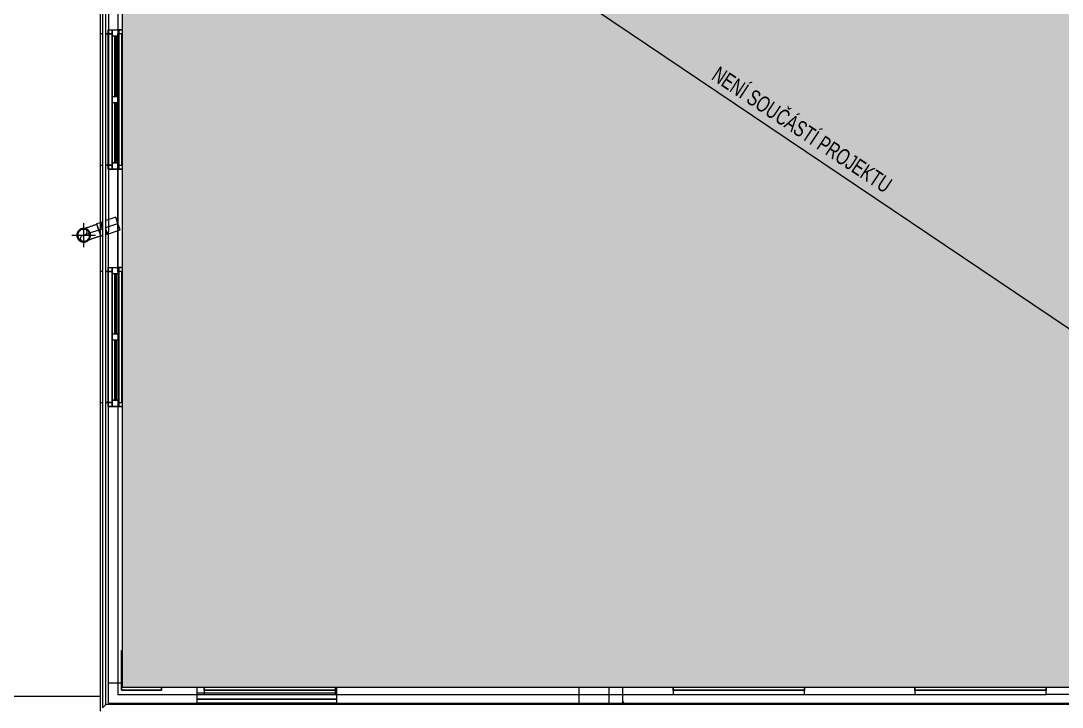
# Model space of a CAD drawing. Header units: millimetres. Extents: x -2346 to 220980, y -45352 to 20466.
# Drawn here: x 9412 to 22497, y -4187 to 4443 of the extents above; entities that cross this region are included whole.
import ezdxf

# ---------------------------------------------------------------- set-up
doc = ezdxf.new("R2010")
doc.units = ezdxf.units.MM
for name, color, linetype, lineweight in [('A-DETL-GENF', 92, 'Continuous', 13), ('A-DETL-THIN', 151, 'Continuous', 13), ('A-GENM', 13, 'Continuous', 13), ('A-GLAZ', 151, 'Continuous', 13), ('A-ROOF', 132, 'Continuous', 13), ('A-ROOF-OTLN', 132, 'Continuous', 13), ('A-WALL', 113, 'Continuous', 13), ('G-ANNO-TEXT', 231, 'Continuous', 9), ('P-PIPE', 3, 'Continuous', 13), ('P-PIPE-CNTR', 3, 'Continuous', 13), ('Q-SPCQ', 91, 'Continuous', 13), ('S-COLS', 52, 'Continuous', 13)]:
    doc.layers.add(name, color=color, linetype=linetype, lineweight=lineweight)
doc.styles.add('Arial_1', font='arial.ttf', dxfattribs={"width": 0.7, "height": 200})

# ---------------------------------------------------------------- blocks, each defined once
blk = doc.blocks.new('OKNO_2k_ - OKNO_2k_1750 x 1750-1963716-STŘECHA DEMOLICE A')
at = {"layer": 'A-GLAZ', "color": 254}
for p, q in [((-875, 126), (875, 126)), ((-825, 126), (-875, 126)), ((-875, 75), (-875, 126)), ((-875, 126), (-875, 75)), ((-875, 75), (-825, 75)), ((875, 75), (-875, 75)), ((-875, 75), (-875, 5)), ((-825, 75), (-875, 75)), ((-875, 75), (875, 75)), ((-875, 5), (-875, 75)), ((-875, -5), (-875, 5)), ((-825, 126), (-825, 75)), ((-825, 75), (-825, 126)), ((825, 126), (-825, 126)), ((825, 126), (-825, 126)), ((-825, 75), (825, 75)), ((-795, 75), (-40, 75)), ((795, 75), (-795, 75)), ((-795, 45), (-795, 75)), ((-795, 75), (-795, 5)), ((-795, 25), (-795, 45)), ((-795, 25), (-795, 45)), ((-795, 45), (-795, 25)), ((-795, 45), (-40, 45)), ((-795, 45), (-40, 45)), ((-795, 5), (-795, 25)), ((-40, 25), (-795, 25)), ((-795, 25), (-40, 25)), ((-40, 45), (-40, 75)), ((-40, 75), (40, 75)), ((-40, 5), (-40, 75)), ((-40, 45), (-40, 25)), ((-40, 5), (-40, 25)), ((40, 75), (795, 75)), ((40, 75), (40, 45)), ((40, 75), (40, 5)), ((40, 25), (40, 45)), ((40, 45), (795, 45)), ((40, 45), (795, 45)), ((40, 25), (40, 5)), ((40, 25), (795, 25)), ((795, 25), (40, 25)), ((795, 45), (795, 75)), ((795, 5), (795, 75)), ((795, 25), (795, 45)), ((795, 45), (795, 25)), ((795, 45), (795, 25)), ((795, 5), (795, 25)), ((875, 126), (825, 126)), ((825, 75), (825, 126)), ((825, 75), (825, 126)), ((825, 75), (875, 75)), ((875, 75), (825, 75)), ((875, 126), (875, 75)), ((875, 126), (875, 75)), ((875, 75), (875, 5)), ((875, 75), (875, 5)), ((875, 5), (875, -5)), ((-825, -5), (-875, -5)), ((875, -5), (825, -5))]:
    blk.add_line(p, q, dxfattribs=at)
at = {"layer": 'A-GLAZ', "color": 10}
for p, q in [((-875, 5), (-875, -5)), ((825, 126), (-825, 126)), ((-825, 75), (-795, 75)), ((-795, 75), (-825, 75)), ((-795, 75), (-825, 75)), ((-795, 75), (-40, 75)), ((-40, 75), (-795, 75)), ((-40, 75), (-795, 75)), ((-795, -5), (-795, 5)), ((-795, 5), (-795, -5)), ((-40, 75), (40, 75)), ((40, 75), (-40, 75)), ((-40, 75), (40, 75)), ((40, 75), (-40, 75)), ((-40, 75), (40, 75)), ((-40, 25), (-40, 45)), ((-40, 25), (-40, 45)), ((-40, -5), (-40, 5)), ((-40, -5), (-40, 5)), ((40, 75), (795, 75)), ((795, 75), (40, 75)), ((795, 75), (40, 75)), ((40, 45), (40, 25)), ((40, 45), (40, 25)), ((40, 5), (40, -5)), ((40, 5), (40, -5)), ((795, 75), (825, 75)), ((825, 75), (795, 75)), ((825, 75), (795, 75)), ((795, -5), (795, 5)), ((795, -5), (795, 5)), ((875, 5), (875, -5)), ((-825, -5), (-875, -5)), ((-795, -5), (-825, -5)), ((825, -5), (-825, -5)), ((-40, -5), (-795, -5)), ((-40, -5), (-795, -5)), ((-795, -5), (795, -5)), ((40, -5), (-40, -5)), ((40, -5), (-40, -5)), ((40, -5), (-40, -5)), ((40, -5), (-40, -5)), ((795, -5), (40, -5)), ((795, -5), (40, -5)), ((825, -5), (795, -5)), ((875, -5), (825, -5))]:
    blk.add_line(p, q, dxfattribs=at)
blk = doc.blocks.new('OKNO_2k_ - OKNO_2k_1750 x 1750-V1-STŘECHA DEMOLICE A')
at = {"layer": 'A-GLAZ', "color": 254}
for p, q in [((-875, 126), (875, 126)), ((-825, 126), (-875, 126)), ((-875, 75), (-875, 126)), ((-875, 126), (-875, 75)), ((-875, 75), (-825, 75)), ((875, 75), (-875, 75)), ((-875, 75), (-875, 5)), ((-825, 75), (-875, 75)), ((-875, 75), (875, 75)), ((-875, 5), (-875, 75)), ((-875, -5), (-875, 5)), ((-825, 126), (-825, 75)), ((-825, 75), (-825, 126)), ((825, 126), (-825, 126)), ((825, 126), (-825, 126)), ((-825, 75), (825, 75)), ((-795, 75), (-40, 75)), ((795, 75), (-795, 75)), ((-795, 45), (-795, 75)), ((-795, 75), (-795, 5)), ((-795, 25), (-795, 45)), ((-795, 25), (-795, 45)), ((-795, 45), (-795, 25)), ((-795, 45), (-40, 45)), ((-795, 45), (-40, 45)), ((-795, 5), (-795, 25)), ((-40, 25), (-795, 25)), ((-795, 25), (-40, 25)), ((-40, 45), (-40, 75)), ((-40, 75), (40, 75)), ((-40, 5), (-40, 75)), ((-40, 45), (-40, 25)), ((-40, 5), (-40, 25)), ((40, 75), (795, 75)), ((40, 75), (40, 45)), ((40, 75), (40, 5)), ((40, 25), (40, 45)), ((40, 45), (795, 45)), ((40, 45), (795, 45)), ((40, 25), (40, 5)), ((40, 25), (795, 25)), ((795, 25), (40, 25)), ((795, 45), (795, 75)), ((795, 5), (795, 75)), ((795, 25), (795, 45)), ((795, 45), (795, 25)), ((795, 45), (795, 25)), ((795, 5), (795, 25)), ((875, 126), (825, 126)), ((825, 75), (825, 126)), ((825, 75), (825, 126)), ((825, 75), (875, 75)), ((875, 75), (825, 75)), ((875, 126), (875, 75)), ((875, 126), (875, 75)), ((875, 75), (875, 5)), ((875, 75), (875, 5)), ((875, 5), (875, -5)), ((-825, -5), (-875, -5)), ((875, -5), (825, -5))]:
    blk.add_line(p, q, dxfattribs=at)
at = {"layer": 'A-GLAZ', "color": 10}
for p, q in [((-875, 5), (-875, -5)), ((825, 126), (-825, 126)), ((-825, 75), (-795, 75)), ((-795, 75), (-825, 75)), ((-795, 75), (-825, 75)), ((-795, 75), (-40, 75)), ((-40, 75), (-795, 75)), ((-40, 75), (-795, 75)), ((-795, -5), (-795, 5)), ((-795, 5), (-795, -5)), ((-40, 75), (40, 75)), ((40, 75), (-40, 75)), ((-40, 75), (40, 75)), ((40, 75), (-40, 75)), ((-40, 75), (40, 75)), ((-40, 25), (-40, 45)), ((-40, 25), (-40, 45)), ((-40, -5), (-40, 5)), ((-40, -5), (-40, 5)), ((40, 75), (795, 75)), ((795, 75), (40, 75)), ((795, 75), (40, 75)), ((40, 45), (40, 25)), ((40, 45), (40, 25)), ((40, 5), (40, -5)), ((40, 5), (40, -5)), ((795, 75), (825, 75)), ((825, 75), (795, 75)), ((825, 75), (795, 75)), ((795, -5), (795, 5)), ((795, -5), (795, 5)), ((875, 5), (875, -5)), ((-825, -5), (-875, -5)), ((-795, -5), (-825, -5)), ((825, -5), (-825, -5)), ((-40, -5), (-795, -5)), ((-40, -5), (-795, -5)), ((-795, -5), (795, -5)), ((40, -5), (-40, -5)), ((40, -5), (-40, -5)), ((40, -5), (-40, -5)), ((40, -5), (-40, -5)), ((795, -5), (40, -5)), ((795, -5), (40, -5)), ((825, -5), (795, -5)), ((875, -5), (825, -5))]:
    blk.add_line(p, q, dxfattribs=at)
blk = doc.blocks.new('Koleno_ nerezová ocel_ lisované - Standardní-1029385-STŘECHA DEMOLICE A')
at = {"layer": 'P-PIPE', "color": 9}
for p, q in [((10412, 1904), (10365, 1888)), ((10365, 1888), (10392, 1812)), ((10392, 1812), (10412, 1752))]:
    blk.add_line(p, q, dxfattribs=at)
at = {"layer": 'P-PIPE', "color": 254}
for p, q in [((10365, 1888), (10366, 1885)), ((10366, 1885), (10367, 1883)), ((10368, 1880), (10367, 1883)), ((10368, 1880), (10367, 1883)), ((10367, 1883), (10369, 1878)), ((10370, 1873), (10368, 1880)), ((10370, 1873), (10368, 1880)), ((10369, 1878), (10373, 1866)), ((10374, 1862), (10370, 1873)), ((10374, 1862), (10370, 1873)), ((10373, 1866), (10378, 1850)), ((10379, 1847), (10374, 1862)), ((10379, 1847), (10374, 1862)), ((10378, 1850), (10385, 1832)), ((10385, 1830), (10379, 1847)), ((10385, 1830), (10379, 1847)), ((10412, 1908), (10412, 1908)), ((10412, 1908), (10412, 1908)), ((10412, 1907), (10412, 1908)), ((10412, 1908), (10413, 1908)), ((10412, 1908), (10412, 1908)), ((10412, 1907), (10412, 1907)), ((10412, 1907), (10412, 1907)), ((10412, 1907), (10412, 1907)), ((10412, 1907), (10412, 1907)), ((10412, 1905), (10412, 1905)), ((10412, 1905), (10412, 1905)), ((10412, 1905), (10412, 1905)), ((10412, 1905), (10412, 1905)), ((10412, 1904), (10412, 1905)), ((10412, 1904), (10412, 1904)), ((10412, 1904), (10412, 1904)), ((10412, 1904), (10412, 1904)), ((10412, 1904), (10412, 1904)), ((10412, 1903), (10412, 1904)), ((10412, 1904), (10413, 1903)), ((10412, 1904), (10412, 1904)), ((10412, 1904), (10412, 1904)), ((10412, 1904), (10412, 1904)), ((10412, 1904), (10413, 1902)), ((10412, 1904), (10413, 1902)), ((10413, 1903), (10412, 1903)), ((10413, 1910), (10414, 1910)), ((10413, 1909), (10413, 1910)), ((10413, 1909), (10413, 1909)), ((10413, 1909), (10413, 1909)), ((10413, 1909), (10413, 1909)), ((10413, 1909), (10413, 1909)), ((10413, 1909), (10413, 1909)), ((10413, 1908), (10413, 1909)), ((10413, 1902), (10413, 1903)), ((10413, 1903), (10413, 1902)), ((10413, 1903), (10413, 1903)), ((10413, 1902), (10413, 1902)), ((10413, 1901), (10413, 1902)), ((10413, 1902), (10413, 1901)), ((10413, 1902), (10416, 1894)), ((10413, 1902), (10416, 1894)), ((10414, 1900), (10413, 1901)), ((10413, 1901), (10414, 1900)), ((10414, 1910), (10414, 1911)), ((10414, 1911), (10415, 1911)), ((10414, 1910), (10414, 1910)), ((10414, 1910), (10414, 1910)), ((10414, 1910), (10414, 1910)), ((10414, 1910), (10414, 1910)), ((10414, 1899), (10414, 1900)), ((10414, 1900), (10414, 1899)), ((10414, 1898), (10414, 1899)), ((10414, 1899), (10414, 1898)), ((10415, 1897), (10414, 1898)), ((10414, 1898), (10415, 1897)), ((10415, 1911), (10416, 1911)), ((10415, 1911), (10415, 1911)), ((10415, 1911), (10415, 1911)), ((10415, 1911), (10415, 1911)), ((10415, 1911), (10415, 1911)), ((10415, 1895), (10415, 1897)), ((10415, 1897), (10415, 1896)), ((10415, 1896), (10416, 1894)), ((10416, 1894), (10415, 1895)), ((10416, 1911), (10417, 1911)), ((10416, 1911), (10416, 1911)), ((10416, 1911), (10416, 1911)), ((10416, 1911), (10416, 1911)), ((10416, 1911), (10416, 1911)), ((10416, 1892), (10416, 1894)), ((10416, 1894), (10416, 1892)), ((10416, 1894), (10420, 1882)), ((10416, 1894), (10420, 1882)), ((10417, 1890), (10416, 1892)), ((10416, 1892), (10417, 1891)), ((10417, 1911), (10418, 1911)), ((10417, 1911), (10417, 1911)), ((10417, 1911), (10417, 1911)), ((10417, 1911), (10417, 1911)), ((10417, 1891), (10417, 1889)), ((10418, 1889), (10417, 1890)), ((10417, 1889), (10418, 1887)), ((10418, 1911), (10419, 1911)), ((10418, 1911), (10418, 1911)), ((10418, 1911), (10418, 1911)), ((10418, 1911), (10418, 1911)), ((10418, 1911), (10418, 1911)), ((10418, 1887), (10418, 1889)), ((10419, 1885), (10418, 1887)), ((10418, 1887), (10419, 1885)), ((10419, 1911), (10420, 1911)), ((10419, 1911), (10419, 1911)), ((10419, 1911), (10419, 1911)), ((10419, 1911), (10419, 1911)), ((10419, 1911), (10419, 1911)), ((10420, 1883), (10419, 1885)), ((10419, 1885), (10419, 1883)), ((10419, 1883), (10420, 1881)), ((10420, 1911), (10421, 1910)), ((10420, 1911), (10420, 1911)), ((10420, 1911), (10420, 1911)), ((10420, 1911), (10420, 1911)), ((10420, 1911), (10420, 1911)), ((10420, 1880), (10420, 1883)), ((10420, 1882), (10425, 1866)), ((10420, 1882), (10425, 1866)), ((10420, 1881), (10421, 1879)), ((10421, 1878), (10420, 1880)), ((10421, 1910), (10422, 1910)), ((10421, 1910), (10421, 1910)), ((10421, 1910), (10421, 1910)), ((10421, 1910), (10421, 1910)), ((10421, 1910), (10421, 1910)), ((10421, 1910), (10421, 1910)), ((10421, 1879), (10422, 1876)), ((10422, 1876), (10421, 1878)), ((10422, 1910), (10422, 1909)), ((10422, 1909), (10422, 1908)), ((10422, 1909), (10422, 1909)), ((10422, 1909), (10422, 1909)), ((10422, 1909), (10422, 1909)), ((10422, 1909), (10422, 1909)), ((10422, 1908), (10423, 1908)), ((10422, 1908), (10422, 1908)), ((10423, 1873), (10422, 1876)), ((10422, 1876), (10423, 1874)), ((10437, 1913), (10423, 1908)), ((10423, 1908), (10423, 1908)), ((10423, 1908), (10423, 1908)), ((10423, 1907), (10423, 1908)), ((10423, 1908), (10423, 1907)), ((10423, 1908), (10423, 1908)), ((10423, 1908), (10423, 1908)), ((10423, 1908), (10423, 1908)), ((10424, 1905), (10423, 1908)), ((10424, 1905), (10423, 1908)), ((10423, 1907), (10423, 1907)), ((10423, 1907), (10423, 1907)), ((10423, 1906), (10423, 1907)), ((10423, 1907), (10423, 1906)), ((10423, 1907), (10423, 1907)), ((10423, 1907), (10423, 1907)), ((10423, 1905), (10423, 1906)), ((10423, 1906), (10424, 1905)), ((10423, 1906), (10423, 1906)), ((10424, 1905), (10423, 1905)), ((10423, 1874), (10423, 1872)), ((10424, 1871), (10423, 1873)), ((10423, 1872), (10424, 1869)), ((10424, 1905), (10424, 1904)), ((10424, 1904), (10424, 1905)), ((10426, 1898), (10424, 1905)), ((10426, 1898), (10424, 1905)), ((10424, 1904), (10424, 1903)), ((10424, 1903), (10424, 1904)), ((10424, 1903), (10425, 1902)), ((10425, 1901), (10424, 1903)), ((10425, 1868), (10424, 1871)), ((10424, 1869), (10425, 1867)), ((10425, 1902), (10425, 1900)), ((10425, 1900), (10425, 1901)), ((10425, 1900), (10426, 1899)), ((10426, 1899), (10425, 1900)), ((10425, 1866), (10425, 1868)), ((10425, 1867), (10426, 1864)), ((10426, 1863), (10425, 1866)), ((10425, 1866), (10432, 1848)), ((10425, 1866), (10432, 1848)), ((10426, 1899), (10426, 1898)), ((10426, 1897), (10426, 1899)), ((10426, 1898), (10427, 1896)), ((10430, 1885), (10426, 1898)), ((10430, 1885), (10426, 1898)), ((10427, 1896), (10426, 1897)), ((10426, 1864), (10427, 1861)), ((10427, 1860), (10426, 1863)), ((10427, 1896), (10427, 1894)), ((10427, 1894), (10427, 1896)), ((10427, 1894), (10428, 1893)), ((10428, 1892), (10427, 1894)), ((10427, 1861), (10428, 1858)), ((10428, 1858), (10427, 1860)), ((10428, 1893), (10428, 1891)), ((10429, 1890), (10428, 1892)), ((10428, 1891), (10429, 1889)), ((10429, 1855), (10428, 1858)), ((10428, 1858), (10429, 1856)), ((10429, 1888), (10429, 1890)), ((10429, 1889), (10430, 1887)), ((10430, 1886), (10429, 1888)), ((10429, 1856), (10430, 1853)), ((10430, 1852), (10429, 1855)), ((10430, 1887), (10431, 1885)), ((10431, 1884), (10430, 1886)), ((10436, 1870), (10430, 1885)), ((10436, 1870), (10430, 1885)), ((10430, 1853), (10431, 1850)), ((10431, 1849), (10430, 1852)), ((10431, 1885), (10431, 1882)), ((10432, 1882), (10431, 1884)), ((10431, 1882), (10432, 1880)), ((10431, 1850), (10432, 1847)), ((10432, 1846), (10431, 1849)), ((10432, 1879), (10432, 1882)), ((10432, 1880), (10433, 1878)), ((10433, 1877), (10432, 1879)), ((10432, 1848), (10437, 1832)), ((10432, 1848), (10437, 1832)), ((10432, 1847), (10433, 1844)), ((10433, 1843), (10432, 1846)), ((10433, 1878), (10434, 1875)), ((10434, 1875), (10433, 1877)), ((10433, 1844), (10434, 1841)), ((10434, 1840), (10433, 1843)), ((10434, 1875), (10435, 1873)), ((10435, 1872), (10434, 1875)), ((10434, 1841), (10435, 1838)), ((10435, 1837), (10434, 1840)), ((10435, 1873), (10436, 1870)), ((10436, 1869), (10435, 1872)), ((10435, 1838), (10436, 1835)), ((10436, 1834), (10435, 1837)), ((10436, 1870), (10437, 1867)), ((10437, 1866), (10436, 1870)), ((10437, 1866), (10436, 1870)), ((10437, 1867), (10436, 1869)), ((10436, 1835), (10437, 1832)), ((10437, 1832), (10436, 1834)), ((10437, 1867), (10437, 1866)), ((10437, 1866), (10437, 1867)), ((10219, 1831), (10218, 1831)), ((10222, 1830), (10219, 1831)), ((10226, 1829), (10222, 1830)), ((10229, 1828), (10226, 1829)), ((10232, 1827), (10229, 1828)), ((10235, 1826), (10232, 1827)), ((10239, 1824), (10235, 1826)), ((10242, 1823), (10239, 1824)), ((10245, 1821), (10242, 1823)), ((10248, 1819), (10245, 1821)), ((10250, 1818), (10248, 1819)), ((10253, 1816), (10250, 1818)), ((10256, 1814), (10253, 1816)), ((10259, 1811), (10256, 1813)), ((10261, 1809), (10259, 1811)), ((10264, 1807), (10262, 1808)), ((10266, 1804), (10264, 1807)), ((10268, 1801), (10266, 1804)), ((10270, 1799), (10268, 1801)), ((10272, 1796), (10270, 1799)), ((10274, 1793), (10272, 1796)), ((10276, 1790), (10274, 1793)), ((10274, 1700), (10276, 1703)), ((10278, 1787), (10276, 1790)), ((10276, 1703), (10278, 1706)), ((10279, 1784), (10278, 1787)), ((10278, 1706), (10279, 1709)), ((10281, 1781), (10279, 1784)), ((10279, 1709), (10281, 1712)), ((10282, 1778), (10281, 1781)), ((10281, 1712), (10282, 1715)), ((10283, 1775), (10282, 1778)), ((10282, 1716), (10283, 1719)), ((10284, 1773), (10283, 1775)), ((10283, 1719), (10284, 1722)), ((10285, 1770), (10284, 1773)), ((10284, 1722), (10285, 1725)), ((10286, 1766), (10285, 1770)), ((10285, 1725), (10286, 1729)), ((10286, 1763), (10286, 1766)), ((10287, 1759), (10286, 1763)), ((10286, 1729), (10287, 1731)), ((10287, 1756), (10287, 1759)), ((10288, 1753), (10287, 1756)), ((10287, 1735), (10288, 1739)), ((10287, 1732), (10287, 1735)), ((10288, 1749), (10288, 1753)), ((10288, 1746), (10288, 1749)), ((10288, 1742), (10288, 1746)), ((10288, 1739), (10288, 1742)), ((10385, 1832), (10392, 1812)), ((10392, 1812), (10385, 1830)), ((10392, 1812), (10385, 1830)), ((10398, 1794), (10392, 1812)), ((10398, 1794), (10392, 1812)), ((10392, 1812), (10398, 1792)), ((10404, 1776), (10398, 1794)), ((10404, 1776), (10398, 1794)), ((10398, 1792), (10405, 1774)), ((10409, 1762), (10404, 1776)), ((10409, 1762), (10404, 1776)), ((10405, 1774), (10410, 1758)), ((10412, 1752), (10409, 1762)), ((10412, 1752), (10409, 1762)), ((10410, 1758), (10412, 1752)), ((10416, 1741), (10412, 1752)), ((10413, 1750), (10412, 1752)), ((10412, 1752), (10414, 1746)), ((10412, 1752), (10414, 1746)), ((10412, 1740), (10414, 1740)), ((10415, 1743), (10413, 1750)), ((10414, 1746), (10416, 1740)), ((10414, 1746), (10417, 1738)), ((10414, 1740), (10416, 1741)), ((10416, 1741), (10415, 1743)), ((10416, 1740), (10417, 1738)), ((10417, 1738), (10418, 1736)), ((10417, 1738), (10418, 1736)), ((10418, 1736), (10437, 1742)), ((10485, 1801), (10479, 1819)), ((10485, 1801), (10479, 1819)), ((10479, 1757), (10498, 1763)), ((10490, 1786), (10485, 1801)), ((10490, 1786), (10485, 1801)), ((10495, 1774), (10490, 1786)), ((10495, 1774), (10490, 1786)), ((10497, 1766), (10495, 1774)), ((10497, 1766), (10495, 1774)), ((10498, 1763), (10497, 1766)), ((10498, 1763), (10497, 1766)), ((10266, 1690), (10268, 1692)), ((10268, 1692), (10270, 1695)), ((10270, 1695), (10272, 1697)), ((10273, 1697), (10274, 1700))]:
    blk.add_line(p, q, dxfattribs=at)
at = {"layer": 'P-PIPE', "color": 9, "flags": 128}
for points in [[(10218, 1831), (10216, 1831), (10212, 1832), (10209, 1832), (10205, 1833), (10202, 1833), (10198, 1833), (10195, 1832), (10192, 1832), (10188, 1831), (10185, 1831), (10181, 1830), (10178, 1829), (10175, 1828), (10172, 1827), (10168, 1826), (10165, 1824), (10162, 1823), (10159, 1821), (10156, 1819), (10153, 1818), (10151, 1816), (10148, 1813), (10145, 1811), (10143, 1809), (10140, 1806), (10138, 1804), (10136, 1801), (10134, 1799), (10131, 1796), (10130, 1793), (10128, 1790), (10126, 1787), (10125, 1784), (10123, 1781), (10122, 1778), (10121, 1774), (10120, 1771), (10119, 1768), (10118, 1765), (10117, 1761), (10117, 1758), (10116, 1754), (10116, 1751), (10116, 1747), (10116, 1744), (10116, 1741), (10116, 1737), (10117, 1734), (10118, 1730), (10118, 1727), (10119, 1724), (10120, 1720), (10121, 1719)], [(10367, 1883), (10360, 1880), (10352, 1878), (10344, 1875), (10337, 1872), (10329, 1870), (10322, 1867), (10315, 1865), (10308, 1862), (10300, 1860), (10293, 1857), (10286, 1855), (10280, 1853), (10273, 1850), (10266, 1848), (10260, 1846), (10254, 1844), (10248, 1842), (10242, 1840), (10237, 1838), (10231, 1836), (10226, 1834), (10221, 1832), (10216, 1831), (10212, 1829), (10208, 1828), (10204, 1826), (10200, 1825), (10196, 1824), (10193, 1823), (10190, 1822), (10188, 1821), (10186, 1820), (10183, 1820), (10182, 1819), (10180, 1818), (10179, 1818), (10178, 1818), (10178, 1818), (10178, 1817), (10178, 1817)], [(10412, 1905), (10412, 1906), (10412, 1906), (10412, 1906), (10412, 1906), (10412, 1907)], [(10121, 1719), (10122, 1715), (10123, 1712), (10125, 1709), (10126, 1706), (10128, 1703), (10130, 1700), (10132, 1697), (10134, 1694), (10136, 1692), (10138, 1689), (10140, 1687), (10143, 1684), (10145, 1682), (10148, 1680), (10151, 1678), (10153, 1676), (10156, 1674), (10159, 1672), (10162, 1670), (10165, 1669), (10169, 1667), (10172, 1666), (10175, 1665), (10178, 1664), (10182, 1663), (10185, 1662), (10188, 1662), (10192, 1661), (10195, 1661), (10199, 1661), (10202, 1661), (10205, 1661), (10209, 1661), (10212, 1661), (10216, 1662), (10219, 1662), (10222, 1663), (10226, 1664), (10229, 1665), (10232, 1666), (10236, 1667), (10239, 1669), (10242, 1670), (10245, 1672), (10248, 1674), (10251, 1676), (10253, 1678), (10256, 1680), (10259, 1682), (10261, 1684), (10264, 1687), (10266, 1689)], [(10226, 1676), (10227, 1676), (10227, 1676), (10228, 1676), (10229, 1676), (10230, 1677), (10232, 1678), (10234, 1678), (10236, 1679), (10239, 1680), (10241, 1681), (10244, 1682), (10248, 1683), (10251, 1684), (10255, 1686), (10260, 1687), (10264, 1689), (10269, 1690), (10273, 1692), (10279, 1694), (10284, 1695), (10289, 1697), (10295, 1699), (10301, 1701), (10307, 1704), (10314, 1706), (10320, 1708), (10327, 1710), (10333, 1713), (10340, 1715), (10347, 1717), (10354, 1720), (10362, 1722), (10369, 1725), (10376, 1727), (10384, 1730), (10391, 1732), (10399, 1735), (10406, 1738), (10412, 1740)]]:
    blk.add_lwpolyline(points, dxfattribs=at)
at = {"layer": 'P-PIPE', "color": 9}
for radius, start, end in [(80.5, 88.8317, 199), (80.5, 199, 308.8247), (75, 139, 199), (75, 199, 289)]:
    blk.add_arc((10202, 1747), radius, start, end, dxfattribs=at)
at = {"layer": 'P-PIPE', "color": 254}
for radius, start, end in [(80.5, 169, 184), (80.5, 169, 184), (80.5, 169, 184), (80.5, 184, 199), (80.5, 184, 199), (80.5, 184, 199), (80.5, 154, 169), (80.5, 154, 169), (80.5, 154, 169), (80.5, 199, 214), (80.5, 199, 214), (80.5, 199, 214), (80.5, 139, 154), (80.5, 139, 154), (80.5, 139, 154), (80.5, 214, 229), (80.5, 214, 229), (80.5, 214, 229), (80.5, 124, 139), (80.5, 124, 139), (80.5, 124, 139), (75, 124, 139), (80.5, 109, 124), (80.5, 109, 124), (80.5, 109, 124), (75, 109, 124), (80.5, 94, 109), (80.5, 94, 109), (80.5, 94, 109), (75, 106.7303, 109), (75, 106.1567, 106.6454), (75, 95.3109, 106.0292), (75, 94, 95.0023), (80.5, 88.8317, 94), (80.5, 88.8317, 94), (80.5, 88.8317, 94), (75, 79, 94), (80.5, 79, 88.8317), (80.5, 79, 88.8317), (80.5, 79, 88.8317), (80.5, 79, 88.8317), (75, 64, 79), (80.5, 49, 78.6954), (80.5, 64, 78.6954), (80.5, 49, 78.6954), (80.5, 64, 78.6954), (75, 49, 64), (80.5, 49, 64), (80.5, 49, 64), (75, 36.8685, 49), (80.5, 309.1849, 347.3133), (80.5, 309.1849, 347.3133), (80.5, 36.9348, 48.7351), (80.5, 36.9348, 48.7351), (80.5, 36.9348, 48.7351), (80.5, 36.9348, 48.7351), (75, 319.3048, 333.5047), (75, 34, 36.2948), (80.5, 319, 334), (80.5, 319, 334), (75, 19, 34), (80.5, 19, 36.0183), (80.5, 34, 36.0183), (80.5, 34, 36.0183), (80.5, 34, 36.0183), (80.5, 19, 34), (80.5, 19, 34), (80.5, 19, 34), (75, 334, 349), (75, 4, 19), (80.5, 334, 347.3133), (80.5, 334, 347.3133), (75, 349, 4), (80.5, 347.6538, 19), (80.5, 4, 19), (80.5, 347.6538, 19), (80.5, 4, 19), (80.5, 349, 4), (80.5, 349, 4), (80.5, 347.6538, 349), (80.5, 347.6538, 349), (80.5, 229, 244), (80.5, 229, 244), (80.5, 229, 244), (80.5, 244, 259), (80.5, 244, 259), (80.5, 244, 259), (80.5, 259, 274), (80.5, 259, 274), (80.5, 259, 274), (80.5, 274, 289), (80.5, 274, 289), (80.5, 274, 289), (75, 289, 290.9615), (80.5, 289, 304), (80.5, 289, 304), (80.5, 289, 304), (75, 291.148, 291.9304), (75, 291.9304, 304), (75, 304.2252, 319), (80.5, 304, 308.8247), (80.5, 304, 308.8247), (80.5, 304, 308.8247), (80.5, 309.1849, 319), (80.5, 309.1849, 319)]:
    blk.add_arc((10202, 1747), radius, start, end, dxfattribs=at)
blk = doc.blocks.new('parapet_ext - parapet_ext-1802094-STŘECHA DEMOLICE A')
at = {"layer": 'Q-SPCQ', "color": 254}
for p, q in [((-825, 60), (-825, 100)), ((-825, 100), (825, 100)), ((-825, 98), (-825, 60)), ((825, 98), (-825, 98)), ((825, 100), (825, 60)), ((825, 60), (825, 98))]:
    blk.add_line(p, q, dxfattribs=at)
at = {"layer": 'Q-SPCQ', "color": 10}
for p, q in [((-825, 100), (-825, 98)), ((-825, 100), (825, 100)), ((-825, 98), (825, 98)), ((825, 98), (825, 100))]:
    blk.add_line(p, q, dxfattribs=at)
blk = doc.blocks.new('OKNO_2k_ - OKNO_2k_1750 x 1750-V73-STŘECHA DEMOLICE A')
at = {"layer": 'A-GLAZ'}
for p, q in [((-875, 126), (875, 126)), ((-875, 75), (-875, 126)), ((875, 75), (-875, 75)), ((-875, 75), (875, 75)), ((-875, 15), (-875, 75)), ((-875, -5), (-875, 15)), ((875, 126), (875, 75)), ((875, 75), (875, 15)), ((875, 15), (875, -5)), ((-865, -5), (-875, -5)), ((785, -5), (-865, -5)), ((875, -5), (785, -5))]:
    blk.add_line(p, q, dxfattribs=at)
blk = doc.blocks.new('parapet s nosem_vnitní - parapet s nosem_vnitní-1501804-STŘECHA DEMOLICE A')
at = {"layer": 'A-GENM'}
for p, q in [((-875, -70), (-875, 0)), ((875, 0), (875, -70))]:
    blk.add_line(p, q, dxfattribs=at)
blk = doc.blocks.new('parapet_ext - parapet_ext-V74-STŘECHA DEMOLICE A')
at = {"layer": 'Q-SPCQ'}
for p, q in [((-825, 51), (-825, 68)), ((825, 68), (825, 51))]:
    blk.add_line(p, q, dxfattribs=at)
blk = doc.blocks.new('parapet s nosem_vnitní - parapet s nosem_vnitní-V75-STŘECHA DEMOLICE A')
at = {"layer": 'A-GENM', "color": 254}
for p, q in [((-875, -45), (-875, 0)), ((875, 0), (875, -45))]:
    blk.add_line(p, q, dxfattribs=at)
at = {"layer": 'A-GENM', "color": 10}
for p, q in [((-875, 0), (-875, -45)), ((-875, 0), (-825, 0)), ((-875, 0), (-825, 0)), ((-825, 0), (-795, 0)), ((-825, 0), (-795, 0)), ((-795, 0), (-40, 0)), ((-795, 0), (-40, 0)), ((-40, 0), (40, 0)), ((-40, 0), (40, 0)), ((40, 0), (795, 0)), ((40, 0), (795, 0)), ((795, 0), (825, 0)), ((795, 0), (825, 0)), ((825, 0), (875, 0)), ((825, 0), (875, 0)), ((875, -45), (875, 0))]:
    blk.add_line(p, q, dxfattribs=at)
blk = doc.blocks.new('parapet_ext - parapet_ext-V76-STŘECHA DEMOLICE A')
at = {"layer": 'Q-SPCQ', "color": 254}
for p, q in [((-825, 83), (-825, 51)), ((-825, 51), (-825, 83)), ((-825, 51), (-825, 0)), ((-825, 0), (-825, 51)), ((-825, 0), (-795, 0)), ((795, 0), (825, 0)), ((825, 83), (825, 51)), ((825, 51), (825, 83)), ((825, 51), (825, 0)), ((825, 0), (825, 51))]:
    blk.add_line(p, q, dxfattribs=at)
at = {"layer": 'Q-SPCQ', "color": 10}
for p, q in [((-825, 0), (-795, 0)), ((-795, 0), (-40, 0)), ((-795, 0), (-40, 0)), ((-40, 0), (40, 0)), ((-40, 0), (40, 0)), ((40, 0), (795, 0)), ((40, 0), (795, 0)), ((795, 0), (825, 0))]:
    blk.add_line(p, q, dxfattribs=at)
blk = doc.blocks.new('parapet_ext - parapet_ext-V78-STŘECHA DEMOLICE A')
at = {"layer": 'Q-SPCQ', "color": 254}
for p, q in [((-825, 95), (-825, 100)), ((-825, 100), (825, 100)), ((-825, 98), (-825, 95)), ((825, 98), (-825, 98)), ((825, 100), (825, 95)), ((825, 95), (825, 98))]:
    blk.add_line(p, q, dxfattribs=at)
at = {"layer": 'Q-SPCQ', "color": 10}
for p, q in [((-825, 100), (-825, 98)), ((-825, 100), (825, 100)), ((-825, 98), (825, 98)), ((825, 98), (825, 100))]:
    blk.add_line(p, q, dxfattribs=at)

msp = doc.modelspace()

# ---------------------------------------------------------------- hatches: boundary and pattern name
at = {"layer": 'A-DETL-GENF'}
msp.add_hatch(color=9, dxfattribs=at).paths.add_polyline_path([(29288.4, -3936.1), (29288.4, 8591.9), (10687, 8591.9), (10687, -3936.1), (28923.1, -3936.1)])

# ---------------------------------------------------------------- linework, layer by layer
at = {"layer": 'A-DETL-THIN'}
for p, q in [((10687, 8591.9), (10687, -3936.1)), ((10687, 8591.9), (29286.5, -3946.1)), ((10687, -3936.1), (29288.4, -3936.1))]:
    msp.add_line(p, q, dxfattribs=at)
at = {"layer": 'A-ROOF', "color": 254}
for p, q in [((10632, 1291.9), (10632, 4277.8)), ((23655.3, -4026.1), (22295.3, -4026.1))]:
    msp.add_line(p, q, dxfattribs=at)
at = {"layer": 'A-ROOF', "color": 41}
for p, q in [((16424.7, -3936.1), (16424.7, -4154.1)), ((16977.7, -4154.1), (16977.7, -3936.1))]:
    msp.add_line(p, q, dxfattribs=at)
at = {"layer": 'A-ROOF', "lineweight": 25}
msp.add_line((16996.1, -4154.1), (16977.7, -4118.8), dxfattribs=at)
at = {"layer": 'A-ROOF-OTLN'}
for p, q in [((10437, 8841.8), (10437, -4196.1)), ((10479, -4154.1), (10479, 8799.9)), ((10479, -4154.1), (10446, -4187.1)), ((29496.4, -4154.1), (10479, -4154.1))]:
    msp.add_line(p, q, dxfattribs=at)
at = {"layer": 'A-WALL', "color": 9}
for p, q in [((10412, -4236.1), (10412, 8910.3)), ((10512, 1767.1), (10512, 1790.8)), ((16802.7, -3936.1), (16802.7, -4136.1)), ((10512, -4136.1), (26618.4, -4136.1)), ((10512, -4136.1), (10512, -4136.1))]:
    msp.add_line(p, q, dxfattribs=at)
at = {"layer": 'A-WALL', "color": 254}
for p, q in [((10632, 8691.9), (10632, 1291.9)), ((10562, 4327.8), (10687, 4327.8)), ((10437.1, 4277.8), (10412, 4277.8)), ((10562, 4277.8), (10479, 4277.8)), ((10687, 4277.8), (10632, 4277.8)), ((10412, 2627.8), (10437.2, 2627.8)), ((10479, 2627.8), (10562, 2627.8)), ((10562, 2577.8), (10562, 2627.8)), ((10632, 2627.8), (10687, 2627.8)), ((10687, 2577.8), (10562, 2577.8)), ((10512, -4136.1), (10512, 1767.1)), ((10562, 1341.9), (10562, -408.1)), ((10562, 1341.9), (10687, 1341.9)), ((10437, 1291.9), (10412, 1291.9)), ((10562, 1291.9), (10479, 1291.9)), ((10632, 1291.9), (10632, -4026.1)), ((10687, 1291.9), (10632, 1291.9)), ((10412, -358.1), (10437, -358.1)), ((10479, -358.1), (10562, -358.1)), ((10632, -358.1), (10687, -358.1)), ((10687, -408.1), (10562, -408.1)), ((10678.5, -3886.1), (10512, -3886.1)), ((10632, -4026.1), (13367, -4026.1)), ((11627, -4086.1), (11627, -3936.1)), ((11717, -3936.1), (11717, -4026.1)), ((11717, -4026.1), (22295.3, -4026.1)), ((13367, -4026.1), (13367, -3936.1)), ((13377, -3936.1), (13377, -4086.1)), ((17607.7, -3936.1), (17607.7, -4026.1)), ((19257.7, -4026.1), (19257.7, -3936.1)), ((20645.3, -3936.1), (20645.3, -4026.1)), ((22295.3, -4026.1), (22295.3, -3936.1)), ((11627, -4086.1), (13377, -4086.1)), ((11677, -4137.1), (11677, -4154.1)), ((13327, -4154.1), (13327, -4137.1))]:
    msp.add_line(p, q, dxfattribs=at)
at = {"layer": 'A-WALL', "color": 10}
for p, q in [((10512, 7332.8), (10512, 1790.8)), ((10562, 4327.8), (10562, 2627.8)), ((10687, -3474), (10678.5, -3474)), ((10678.5, -3474), (10678.5, -3974)), ((10678.5, -3974), (10681.1, -3974)), ((10681.3, -3974), (11178.5, -3974)), ((11178.5, -3974), (11178.5, -3936.1))]:
    msp.add_line(p, q, dxfattribs=at)
at = {"layer": 'A-WALL'}
msp.add_line((9206.4, -4049.7), (10412, -4049.7), dxfattribs=at)
at = {"layer": 'P-PIPE', "color": 254}
for p, q in [((10604.6, 1974.2), (10479, 1931)), ((10632, 1894.7), (10604.6, 1974.2)), ((10479, 1818.9), (10499.3, 1760)), ((10499.3, 1760), (10659.4, 1815.1))]:
    msp.add_line(p, q, dxfattribs=at)
at = {"layer": 'P-PIPE', "color": 10}
msp.add_line((10659.4, 1815.1), (10632, 1894.7), dxfattribs=at)
at = {"layer": 'P-PIPE', "color": 254}
for centre, radius, start, end in [((10202, 1746.6), 84.1, 90, 180), ((10202, 1746.6), 84.1, 180, 226.86832), ((10202, 1704.5), 42.1, 150.15311, 180), ((10202, 1704.5), 42.1, 180, 191.64773), ((10202, 1704.5), 42.1, 120, 150), ((10202, 1704.5), 42.1, 90, 120), ((10202, 1788.6), 42.1, 270, 330), ((10202, 1746.6), 84.1, 83.79078, 89.83785), ((10202, 1788.6), 42.1, 78.75487, 89.694), ((10202, 1788.6), 42.1, 65.71946, 78.15242), ((10202, 1746.6), 84.1, 76.81481, 83.20747), ((10202, 1788.6), 42.1, 60.33139, 65.56357), ((10202, 1746.6), 84.1, 61.39216, 76.56075), ((10202, 1788.6), 42.1, 30, 60), ((10202, 1788.6), 42.1, 22.29185, 30), ((10202, 1788.6), 42.1, 330.57817, 358.71969), ((10202, 1788.6), 42.1, 358.94836, 21.79539), ((10202, 1746.6), 84.1, 47.19322, 61.35436), ((10202, 1746.6), 84.1, 36.59497, 47.18025), ((10202, 1746.6), 84.1, 316.09859, 328.77101), ((10202, 1746.6), 84.1, 33.44312, 36.14078), ((10202, 1746.6), 84.1, 1.19558, 33.18844), ((10202, 1746.6), 84.1, 328.85251, 347.98249), ((10202, 1746.6), 84.1, 348.35832, 359.80823), ((10202, 1746.6), 84.1, 0, 1.02468), ((10202, 1746.6), 84.1, 227.19322, 269.83785), ((10202, 1704.5), 42.1, 192.39038, 210), ((10202, 1704.5), 42.1, 210, 218.48536), ((10202, 1704.5), 42.1, 219.12649, 240), ((10202, 1704.5), 42.1, 240, 269.694), ((10202, 1746.6), 84.1, 270, 315.7245)]:
    msp.add_arc(centre, radius, start, end, dxfattribs=at)
at = {"layer": 'P-PIPE-CNTR', "color": 9}
for p, q in [((10202, 1832.1), (10202, 1896.6)), ((10052, 1746.6), (10116.1, 1746.6)), ((10202, 1596.6), (10202, 1661))]:
    msp.add_line(p, q, dxfattribs=at)
at = {"layer": 'P-PIPE-CNTR', "color": 254}
for p, q in [((10202, 1825.9), (10202, 1832.1)), ((10479, 1842), (10632, 1894.6)), ((10479, 1842), (10632, 1894.6)), ((10116.7, 1746.6), (10127.5, 1746.6)), ((10127.5, 1746.6), (10129.6, 1746.6)), ((10130.1, 1746.6), (10139.5, 1746.6)), ((10139.5, 1746.6), (10282.6, 1746.6)), ((10202, 1825), (10202, 1825.9)), ((10202, 1717.2), (10202, 1823.8)), ((10208.4, 1748.8), (10202, 1746.6)), ((10202, 1677), (10202, 1716.9)), ((10227, 1755.2), (10208.4, 1748.8)), ((10257.5, 1765.7), (10227.4, 1755.3)), ((10296.8, 1779.2), (10257.5, 1765.7)), ((10283.2, 1746.6), (10287.3, 1746.6)), ((10287.8, 1746.6), (10352, 1746.6)), ((10342.5, 1795), (10296.8, 1779.2)), ((10391.6, 1811.9), (10342.5, 1795)), ((10391.6, 1811.9), (10412, 1818.9)), ((10412, 1818.9), (10437.2, 1827.6)), ((10202, 1672.2), (10202, 1676.2)), ((10202, 1661), (10202, 1672.1))]:
    msp.add_line(p, q, dxfattribs=at)
at = {"layer": 'S-COLS', "color": 10}
for p, q in [((10678.5, -3974), (10678.5, -3474)), ((10678.5, -3474), (10687, -3474)), ((10681.1, -3974), (10678.5, -3974)), ((11178.5, -3974), (10681.3, -3974)), ((11178.5, -3936.1), (11178.5, -3974))]:
    msp.add_line(p, q, dxfattribs=at)
at = {"layer": 'S-COLS', "color": 254}
for p, q in [((10678.5, -3474), (10687, -3474)), ((10678.5, -3886.1), (10678.5, -3474)), ((10678.5, -3974), (10678.5, -3886.1)), ((10681.1, -3974), (10678.5, -3974)), ((11178.5, -3974), (10681.3, -3974)), ((11178.5, -3936.1), (11178.5, -3974))]:
    msp.add_line(p, q, dxfattribs=at)

# ---------------------------------------------------------------- block references
at = {"layer": 'A-GENM', "color": 10, "rotation": 89.99999999999991}
for p in [(10642, 3452.8), (10642, 466.9)]:
    msp.add_blockref('parapet s nosem_vnitní - parapet s nosem_vnitní-V75-STŘECHA DEMOLICE A', p, dxfattribs=at)
at = {"layer": 'A-GENM', "rotation": 180}
msp.add_blockref('parapet s nosem_vnitní - parapet s nosem_vnitní-1501804-STŘECHA DEMOLICE A', (12502, -4006.1), dxfattribs=at)
at = {"layer": 'A-GLAZ', "color": 254, "rotation": 89.99999999999991}
for name, p in [('OKNO_2k_ - OKNO_2k_1750 x 1750-V1-STŘECHA DEMOLICE A', (10637, 3452.8)), ('OKNO_2k_ - OKNO_2k_1750 x 1750-1963716-STŘECHA DEMOLICE A', (10637, 466.9))]:
    msp.add_blockref(name, p, dxfattribs=at)
at = {"layer": 'A-GLAZ', "rotation": 180}
msp.add_blockref('OKNO_2k_ - OKNO_2k_1750 x 1750-V73-STŘECHA DEMOLICE A', (12502, -4011.1), dxfattribs=at)
at = {"layer": 'P-PIPE', "color": 254}
msp.add_blockref('Koleno_ nerezová ocel_ lisované - Standardní-1029385-STŘECHA DEMOLICE A', (0, 0), dxfattribs=at)
at = {"layer": 'Q-SPCQ', "color": 10, "rotation": 89.99999999999991}
for p in [(10562, 3452.8), (10562, 466.9)]:
    msp.add_blockref('parapet_ext - parapet_ext-V76-STŘECHA DEMOLICE A', p, dxfattribs=at)
at = {"layer": 'Q-SPCQ', "color": 254}
for name, p, rotation in [('parapet_ext - parapet_ext-V78-STŘECHA DEMOLICE A', (10782, 3452.8), 89.99999999999991), ('parapet_ext - parapet_ext-V78-STŘECHA DEMOLICE A', (10782, 466.9), 89.99999999999991), ('parapet_ext - parapet_ext-1802094-STŘECHA DEMOLICE A', (12542, -3876.1), 180), ('parapet_ext - parapet_ext-1802094-STŘECHA DEMOLICE A', (18432.7, -3876.1), 180), ('parapet_ext - parapet_ext-1802094-STŘECHA DEMOLICE A', (21470.3, -3876.1), 180)]:
    msp.add_blockref(name, p, dxfattribs=dict(at, rotation=rotation))
at = {"layer": 'Q-SPCQ', "rotation": 180}
msp.add_blockref('parapet_ext - parapet_ext-V74-STŘECHA DEMOLICE A', (12502, -4086.1), dxfattribs=at)

# ---------------------------------------------------------------- texts
at = {"layer": 'G-ANNO-TEXT', "color": 7, "lineweight": 25, "char_height": 200, "attachment_point": 1, "rotation": 326.56276, "style": 'Arial_1'}
for s, insert, width in [('NENÍ SOU', (18188.5, 3880.8), 1153.227), ('ČÁSTÍ PROJEKTU', (18982.5, 3356.5), 2045.506)]:
    msp.add_mtext(s, dxfattribs=dict(at, insert=insert, width=width))

doc.saveas('drawing.dxf')
